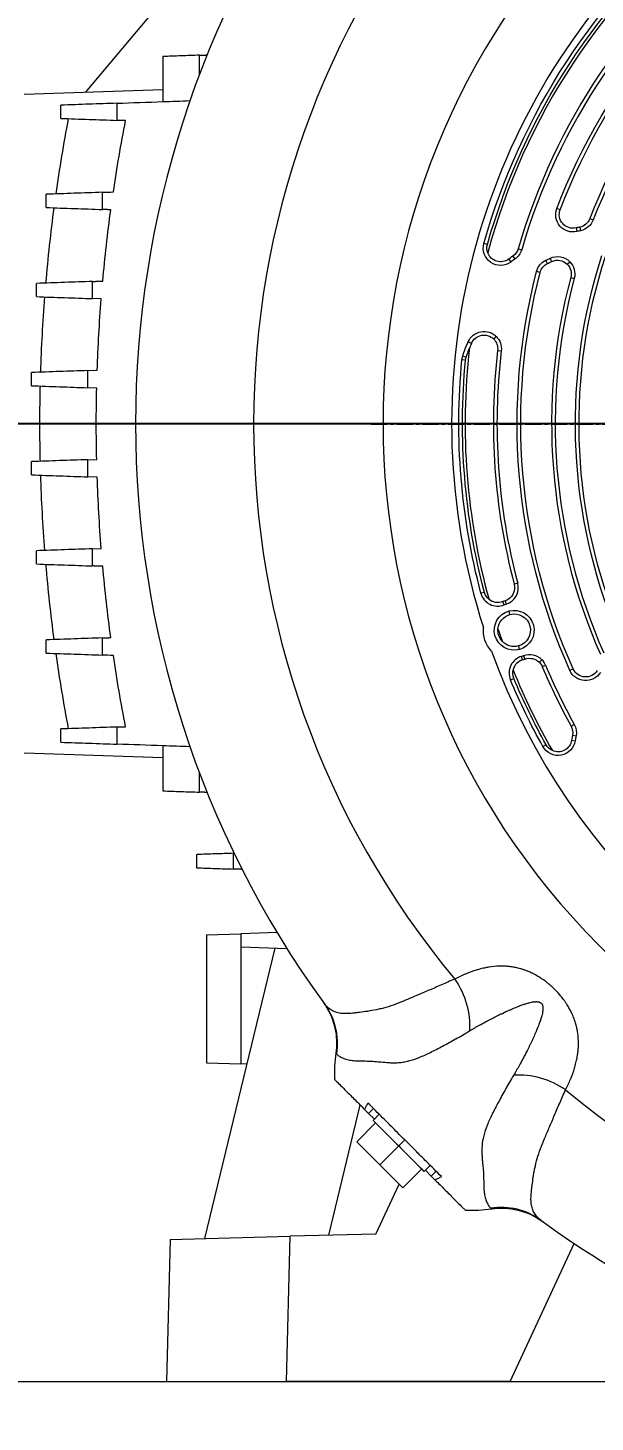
# Model space of a CAD drawing. Header units: millimetres. Extents: x 14484 to 44106, y -7531 to -758.
# Drawn here: x 22730.3 to 22895.8, y -2167.9 to -1761.1 of the extents above; entities that cross this region are included whole.
import ezdxf

# ---------------------------------------------------------------- set-up
doc = ezdxf.new("R2010")
doc.units = ezdxf.units.MM
doc.header["$LTSCALE"] = 15
doc.linetypes.add('CENTER', pattern=[2, 1.25, -0.25, 0.25, -0.25])
doc.layers.add('IA-DIBUJO', color=3, linetype='Continuous', lineweight=30)
doc.layers.add('IA-DIM', color=7, linetype='Continuous')
doc.layers.add('IA-EJES', color=4, linetype='CENTER')
doc.styles.add('ING-AMB', font='romans.shx', dxfattribs={"width": 0.75, "oblique": 15})
doc.dimstyles.new('ING-AMB 15', dxfattribs={"dimscale": 15, "dimtxt": 3, "dimasz": 2.5, "dimexe": 1, "dimexo": 1, "dimgap": 1, "dimtad": 1, "dimdec": 0, "dimzin": 0, "dimdsep": 46, "dimtxsty": 'ING-AMB', "dimcen": 0.1, "dimclrd": 7, "dimclre": 7, "dimclrt": 2, "dimadec": 0, "dimazin": 0, "dimtfac": 1, "dimtdec": 0, "dimtmove": 0, "dimatfit": 0, "dimfxl": 1.25, "dimtolj": 1, "dimtzin": 0, "dimarcsym": 1})

# ---------------------------------------------------------------- blocks, each defined once
blk = doc.blocks.new('A$Cd577ae4d')
at = {"color": 0, "linetype": 'Continuous', "lineweight": 0, "extrusion": (1.22465e-16, 1, -2.22045e-16)}
for p, q in [((279.56, 129.76), (320, 128.35)), ((309.27, 121.42), (309.27, 125.28)), ((313.56, 95.42), (313.56, 99.28)), ((163.59, 94.77), (164.58, 95.15)), ((154.95, 92.17), (153.97, 91.79)), ((157.86, 89.69), (157.64, 88.66)), ((158.95, 89.45), (158.71, 88.42)), ((175.84, 83.41), (174.82, 83.11)), ((184.84, 84.67), (185.85, 84.96)), ((161.57, 78.87), (160.82, 79.62)), ((166.05, 79.68), (166.49, 80.64)), ((167.34, 79.07), (167.81, 80.02)), ((177.39, 81.24), (176.79, 80.38)), ((178.61, 80.37), (177.98, 79.52)), ((160.53, 75.01), (159.51, 74.74)), ((169.45, 76.49), (170.47, 76.75)), ((316.41, 69.42), (316.41, 73.28)), ((297.51, 68.76), (300.04, 68.85)), ((182.99, 57.03), (182.24, 57.78)), ((181.85, 53.73), (180.8, 53.61)), ((189.49, 55.79), (190.46, 56.21)), ((191.03, 51.71), (192.04, 52.04)), ((191.21, 50.86), (192.26, 50.97)), ((301.45, 47.85), (298.69, 47.95)), ((317.82, 43.42), (317.82, 47.28)), ((298.83, 42.76), (301.45, 42.85)), ((301.45, 21.85), (298.83, 21.94)), ((317.82, 17.42), (317.82, 21.28)), ((298.69, 16.75), (301.45, 16.85)), ((300.04, -4.15), (297.51, -4.06)), ((316.41, -8.58), (316.41, -4.72)), ((175.99, -14.2), (177.01, -14.48)), ((179.69, -19.32), (179.38, -20.33)), ((179.96, -20.53), (180.35, -19.55)), ((185.69, -16.86), (186.71, -17.13)), ((178.25, -23.33), (178.53, -22.3)), ((175.79, -32.5), (175.52, -33.52)), ((313.56, -34.58), (313.56, -30.72)), ((169.67, -37.27), (168.93, -36.53)), ((174.26, -35.36), (173.89, -36.35)), ((174.55, -36.57), (174.84, -35.55)), ((159.82, -39.19), (160.79, -39.62)), ((168.81, -38.55), (167.84, -38.14)), ((178.12, -42.37), (177.14, -41.96)), ((160.44, -55.88), (159.51, -55.37)), ((309.27, -60.58), (309.27, -56.72)), ((160.01, -58.51), (158.97, -58.7)), ((160.25, -59.99), (159.2, -60.15)), ((167.7, -61.35), (168.62, -61.87)), ((320, -63.65), (279.56, -65.06)), ((269.61, -97.22), (269.61, -93.36)), ((246.22, -116.08), (256.82, -116.45)), ((256.82, -116.45), (256.82, -120.31)), ((266.82, -116.8), (256.82, -116.45)), ((266.82, -116.8), (266.82, -154.1)), ((256.82, -120.31), (243.32, -120.78)), ((246.82, -120.66), (267.4, -205.39)), ((256.82, -120.31), (256.82, -154.45)), ((214.46, -137.96), (214.46, -137.96)), ((255.04, -154.51), (256.82, -154.45)), ((266.82, -154.1), (256.82, -154.45)), ((231.15, -204.44), (221.93, -166.45)), ((218.18, -170.91), (216.41, -169.14)), ((217.82, -170.55), (219.52, -168.86)), ((218.11, -167.44), (219.52, -168.86)), ((219.52, -168.86), (220.68, -167.7)), ((211.27, -177.82), (216.89, -172.2)), ((217.44, -171.65), (216.89, -172.2)), ((217.44, -171.65), (218.18, -170.91)), ((222.95, -177.17), (217.44, -171.65)), ((204.55, -184.54), (210.17, -178.92)), ((210.72, -178.37), (208.95, -176.6)), ((210.72, -178.37), (210.17, -178.92)), ((211.27, -177.82), (210.72, -178.37)), ((216.23, -183.88), (210.72, -178.37)), ((222.95, -177.17), (216.23, -183.88)), ((170.31, -182.11), (170.31, -182.11)), ((199.79, -185.76), (201.21, -187.17)), ((201.21, -187.17), (202.9, -185.47)), ((203.26, -185.83), (201.49, -184.06)), ((203.26, -185.83), (204, -185.09)), ((204.55, -184.54), (204, -185.09)), ((209.52, -190.6), (204, -185.09)), ((216.23, -183.88), (209.52, -190.6)), ((200.05, -188.33), (201.21, -187.17)), ((217.34, -204.08), (210.56, -189.55)), ((178.22, -247.05), (159.48, -206.86)), ((217.34, -204.08), (242.36, -204.73)), ((243.47, -247.05), (242.36, -204.73)), ((277.4, -205.65), (242.36, -204.73)), ((277.4, -205.65), (278.48, -247.05)), ((178.22, -247.05), (243.47, -247.05)), ((278.48, -247.05), (243.47, -247.05))]:
    blk.add_line(p, q, dxfattribs=at)
at = {"color": 0, "linetype": 'Continuous', "lineweight": 0, "extrusion": (-2.71926e-32, -2.22045e-16, -1)}
for centre, radius, start, end in [((0, 32.35), 287.5, 143.9362, 216.0638), ((0, 32.35), 253.05, 140.1867, 219.8133), ((0, 32.35), 215.27, 135, 315), ((0, 32.35), 191.35, 128.3955, 164.8981), ((0, 32.35), 165.04, 120.1173, 158.8916), ((0, 32.35), 166.1, 120.1173, 158.8916), ((0, 32.35), 182.04, 128.2935, 163.8077), ((0, 32.35), 183.1, 128.2935, 163.8077), ((0, 32.35), 195.27, 135, 197.7365), ((-146.8, 37.35), 53.5, 101.9274, 103.1226), ((-146.8, 37.35), 52.44, 101.9274, 103.1226), ((-146.8, 37.35), 52.44, 124.8718, 126.4787), ((-146.8, 37.35), 53.5, 124.8718, 126.4787), ((0, 32.35), 165.04, 165.1173, 203.8916), ((0, 32.35), 166.1, 165.1173, 203.8916), ((0, 32.35), 182.04, 173.2935, 194.8173), ((0, 32.35), 183.1, 173.2935, 194.8173), ((0, 32.35), 191.35, 173.3955, 195.546), ((-146.8, 37.35), 46.5, 156.6418, 158.5452), ((-180.88, -15.5), 5.06, 287.2491, 14.8173), ((-177.02, -27.91), 9, 107.2491, 111.672), ((-181.82, -15.83), 5.06, 194.842, 291.672), ((0, 32.35), 191.35, 198.2225, 199.3775), ((0, 32.35), 195.27, 199.8635, 315), ((-172.5, -40.1), 5.06, 22.7827, 45), ((-172.5, -40.1), 5.06, 45, 110.3509), ((-177.02, -27.91), 9, 285.928, 290.3509), ((-173.46, -40.41), 4, 105.928, 166.7592), ((-173.46, -40.41), 5.06, 105.928, 202.758), ((0, 32.35), 182.04, 202.7827, 208.8077), ((0, 32.35), 183.1, 202.7827, 208.8077), ((0, 32.35), 191.35, 202.054, 209.8981), ((-107.34, -67.92), 52.44, 169.8718, 171.4787), ((-107.34, -67.92), 53.5, 169.8718, 171.4787), ((0, 32.35), 253.05, 230.1867, 309.8133), ((0, 32.35), 287.5, 233.9362, 253.0426)]:
    blk.add_arc(centre, radius, start, end, dxfattribs=at)
at = {"color": 0, "linetype": 'Continuous', "lineweight": 0}
for centre, radius, start, end in [((0, 32.35), 175.1, 20.8859, 59.6002), ((0, 32.35), 176.16, 20.8859, 59.6002), ((0, 32.35), 192.1, 15.8059, 50.5305), ((0, 32.35), 193.16, 15.8059, 50.5305), ((159.86, 93.35), 5.06, 256.8774, 20.8859), ((159.86, 93.35), 4, 256.8774, 20.8859), ((158.69, 93.61), 5.06, 201.1084, 258.0726), ((158.69, 93.61), 4, 201.1084, 258.0726), ((0, 32.35), 159.16, 338.8076, 17.9531), ((179.68, 84.52), 5.06, 196.1923, 235.1282), ((179.68, 84.52), 4, 196.1923, 235.1282), ((180.99, 83.58), 5.06, 233.5213, 15.8059), ((180.99, 83.58), 4, 233.5213, 339.8071), ((180.99, 83.58), 4, 339.8071, 15.8059), ((0, 32.35), 158.1, 338.8076, 17.9531), ((164.39, 76.04), 5.06, 135, 194.8827), ((164.39, 76.04), 4, 135, 194.8827), ((164.39, 76.04), 5.06, 65.5497, 135), ((164.39, 76.04), 4, 65.5497, 135), ((146.8, 37.35), 46.5, 63.7879, 65.5497), ((146.8, 37.35), 47.56, 63.7879, 65.5497), ((165.57, 75.48), 4, 14.6002, 63.7879), ((165.57, 75.48), 5.06, 14.6002, 63.7879), ((0, 32.35), 175.1, 335.8859, 14.6002), ((0, 32.35), 176.16, 335.8859, 14.6002), ((185.82, 54.2), 5.06, 135, 186.7065), ((185.82, 54.2), 4, 135, 186.7065), ((185.82, 54.2), 5.06, 23.3582, 135), ((185.82, 54.2), 4, 23.3582, 135), ((146.8, 37.35), 46.5, 17.9928, 21.4548), ((146.8, 37.35), 47.56, 17.9928, 23.3582), ((0, 32.35), 192.1, 345.158, 5.5305), ((0, 32.35), 193.16, 345.158, 5.5305), ((187.22, 50.48), 4, 5.5305, 17.9928), ((187.22, 50.48), 5.06, 5.5305, 17.9928), ((180.88, -15.5), 4, 165.1827, 252.7509), ((177.02, -27.91), 7.94, 68.328, 72.7509), ((181.82, -15.83), 4, 248.328, 309.1592), ((181.82, -15.83), 4, 309.1592, 345.158), ((177.02, -27.91), 5.81, 75, 255), ((177.02, -27.91), 4.75, 75, 255), ((177.02, -27.91), 5.81, 255, 75), ((177.02, -27.91), 4.75, 5.1554, 75), ((177.02, -27.91), 4.75, 317.2446, 5.1554), ((177.02, -27.91), 9, 317.4525, 4.9475), ((177.02, -27.91), 4.75, 255, 317.2446), ((172.5, -40.1), 4, 69.6491, 135), ((177.02, -27.91), 7.94, 249.6491, 254.072), ((156.17, -37.55), 5.06, 211.8774, 335.8859), ((156.17, -37.55), 4, 211.8774, 335.8859), ((172.5, -40.1), 4, 135, 157.2173), ((173.46, -40.41), 4, 337.242, 13.2408), ((0, 32.35), 192.1, 330.8059, 337.242), ((0, 32.35), 193.16, 330.8059, 337.242), ((163.94, -57.81), 5.06, 151.1923, 190.1282), ((163.94, -57.81), 4, 151.1923, 190.1282), ((164.21, -59.4), 5.06, 188.5213, 330.8059), ((164.21, -59.4), 4, 188.5213, 294.8071), ((164.21, -59.4), 4, 294.8071, 330.8059)]:
    blk.add_arc(centre, radius, start, end, dxfattribs=at)
at = {"color": 0, "linetype": 'Continuous', "lineweight": 0, "extrusion": (-6.16298e-32, -2.22045e-16, -1)}
blk.add_ellipse((277.73, 105.92), major_axis=(20.31, -121.54), ratio=0.256977, start_param=-1.655042, end_param=-1.474117, dxfattribs=at)
at = {"color": 0, "linetype": 'Continuous', "lineweight": 0, "extrusion": (-2.15704e-32, -2.22045e-16, -1)}
for centre, major_axis, ratio, start_param, end_param in [((282.72, 81.53), (13.19, -119.36), 0.250446, -1.65903, -1.474755), ((282.72, -16.82), (-13.18, -119.36), 0.250432, -1.666745, -1.482466)]:
    blk.add_ellipse(centre, major_axis=major_axis, ratio=ratio, start_param=start_param, end_param=end_param, dxfattribs=at)
at = {"color": 0, "linetype": 'Continuous', "lineweight": 0, "extrusion": (-1.2326e-32, -2.22045e-16, -1)}
blk.add_ellipse((286.16, 56.97), major_axis=(6.42, -117.05), ratio=0.244517, start_param=-1.663192, end_param=-1.475262, dxfattribs=at)
at = {"color": 0, "linetype": 'Continuous', "lineweight": 0, "extrusion": (-4.77631e-32, -2.22045e-16, -1)}
blk.add_ellipse((286.16, 7.73), major_axis=(-6.42, -117.05), ratio=0.244509, start_param=-1.666291, end_param=-1.478359, dxfattribs=at)
at = {"color": 0, "linetype": 'Continuous', "lineweight": 0, "extrusion": (1.84889e-32, -2.22045e-16, -1)}
blk.add_ellipse((277.73, -41.2), major_axis=(-20.31, -121.54), ratio=0.256954, start_param=-1.667327, end_param=-1.486397, dxfattribs=at)
at = {"color": 0, "linetype": 'Continuous', "lineweight": 0}
for centre, major_axis, ratio, start_param, end_param in [((206.9, -140.11), (-8.45, -18.13), 0.805393, -1.780601, -0.96562), ((248.57, -148.67), (-16.17, 11.77), 0.985839, 0, 0.778497)]:
    blk.add_ellipse(centre, major_axis=major_axis, ratio=ratio, start_param=start_param, end_param=end_param, dxfattribs=at)
at = {"color": 0, "linetype": 'Continuous', "lineweight": 0, "extrusion": (-2.74686e-32, -2.22045e-16, -1)}
blk.add_ellipse((192.43, -157.16), major_axis=(-0.03, -38.65), ratio=0.959016, start_param=-1.723561, end_param=-1.52602, dxfattribs=at)
at = {"color": 0, "linetype": 'Continuous', "lineweight": 0, "extrusion": (0, -2.22045e-16, -1)}
blk.add_ellipse((172.46, -174.55), major_axis=(18.13, 8.45), ratio=0.805393, start_param=-1.780601, end_param=-0.96562, dxfattribs=at)
at = {"color": 0, "linetype": 'Continuous', "lineweight": 0, "extrusion": (-1.2326e-31, -2.22045e-16, -1)}
blk.add_ellipse((181.02, -216.22), major_axis=(-11.77, 16.17), ratio=0.985839, start_param=0, end_param=0.778497, dxfattribs=at)
at = {"color": 0, "linetype": 'Continuous', "lineweight": 0, "extrusion": (-2.71797e-32, -2.22045e-16, -1)}
blk.add_ellipse((189.51, -160.08), major_axis=(-38.65, -0.03), ratio=0.959016, start_param=-1.615573, end_param=-1.418032, dxfattribs=at)
at = {"color": 0, "linetype": 'Continuous', "lineweight": 0}
for points, weights in [([(268.85, 139.85), (267.73, 139.89), (266.61, 139.93)], [1.07941410631, 1.08215143525, 1.08487937477]), ([(290.39, 120.76), (291.64, 120.8), (292.89, 120.85)], [1.06711515912, 1.06376316683, 1.06040386434]), ([(294.7, 94.76), (295.94, 94.8), (297.19, 94.85)], [1.0905352778, 1.08677934232, 1.08301799817]), ([(300.03, 73.85), (298.54, 73.91), (297.07, 73.96)], [1.09308559988, 1.09761321098, 1.10213305728]), ([(297.07, -9.26), (298.54, -9.21), (300.03, -9.15)], [1.10213305716, 1.09761321086, 1.09308559976]), ([(297.19, -30.15), (295.94, -30.1), (294.7, -30.06)], [1.08301799884, 1.08677934299, 1.09053527847]), ([(292.89, -56.15), (291.64, -56.1), (290.39, -56.06)], [1.06040386482, 1.06376316731, 1.06711515961]), ([(266.61, -75.23), (267.73, -75.19), (268.85, -75.15)], [1.08487937477, 1.08215143529, 1.0794141064]), ([(258.93, -92.98), (258.84, -92.98), (258.75, -92.98)], [1.03371209664, 1.03393164933, 1.0341511388]), ([(256.41, -97.68), (257.66, -97.64), (258.91, -97.59)], [1.03236488833, 1.02973185414, 1.02708626558])]:
    blk.add_rational_spline(points, weights, degree=2, dxfattribs=at)
for points, knots in [([(268.85, 139.85), (270.64, 139.79), (272.42, 139.73), (275.99, 139.6), (277.78, 139.54), (279.56, 139.48)], [0, 0, 0, 0, 3.073681, 3.073681, 6.147362, 6.147362, 6.147362, 6.147362]), ([(292.87, 125.85), (288.43, 126.01), (284, 126.16), (279.56, 126.32), (276.91, 126.41), (274.26, 126.5), (271.61, 126.6)], [0.01643007, 0.01643007, 0.01643007, 0.01643007, 0.02975834, 0.02975834, 0.02975834, 0.03772261, 0.03772261, 0.03772261, 0.03772261]), ([(292.87, 125.85), (295.6, 125.76), (298.33, 125.66), (303.8, 125.47), (306.53, 125.38), (309.27, 125.28)], [0, 0, 0, 0, 4.713241, 4.713241, 9.426478, 9.426478, 9.426478, 9.426478]), ([(292.89, 120.85), (292.89, 121.68), (292.88, 122.52), (292.88, 124.18), (292.87, 125.02), (292.87, 125.85)], [-0.5008457, -0.5008457, -0.5008457, -0.5008457, -0.2504446, -0.2504446, -0.0000403, -0.0000403, -0.0000403, -0.0000403]), ([(293.97, 99.97), (293.45, 103.44), (292.9, 106.92), (291.7, 113.85), (291.07, 117.31), (290.39, 120.76)], [-2.109173, -2.109173, -2.109173, -2.109173, -1.054025, -1.054025, -0.000003, -0.000003, -0.000003, -0.000003]), ([(309.27, 121.42), (306.54, 121.32), (303.81, 121.23), (298.35, 121.04), (295.62, 120.94), (292.89, 120.85)], [0, 0, 0, 0, 4.713794, 4.713794, 9.427587, 9.427587, 9.427587, 9.427587]), ([(297.17, 99.85), (299.91, 99.76), (302.64, 99.66), (308.1, 99.47), (310.83, 99.38), (313.56, 99.28)], [0, 0, 0, 0, 4.713807, 4.713807, 9.427609, 9.427609, 9.427609, 9.427609]), ([(297.19, 94.85), (297.19, 95.68), (297.19, 96.52), (297.18, 98.18), (297.18, 99.02), (297.17, 99.85)], [-0.5007757, -0.5007757, -0.5007757, -0.5007757, -0.2504145, -0.2504145, -0.0000497, -0.0000497, -0.0000497, -0.0000497]), ([(297.07, 73.96), (296.76, 77.43), (296.4, 80.91), (295.61, 87.84), (295.18, 91.31), (294.7, 94.76)], [-2.092937, -2.092937, -2.092937, -2.092937, -1.04607, -1.04607, -0.000002, -0.000002, -0.000002, -0.000002]), ([(313.56, 95.42), (310.84, 95.32), (308.11, 95.23), (302.65, 95.04), (299.92, 94.94), (297.19, 94.85)], [0, 0, 0, 0, 4.714156, 4.714156, 9.428314, 9.428314, 9.428314, 9.428314]), ([(300.03, 73.85), (302.76, 73.76), (305.49, 73.66), (310.95, 73.47), (313.68, 73.38), (316.41, 73.28)], [0, 0, 0, 0, 4.714307, 4.714307, 9.428611, 9.428611, 9.428611, 9.428611]), ([(300.04, 68.85), (300.04, 69.68), (300.03, 70.52), (300.03, 72.18), (300.03, 73.02), (300.03, 73.85)], [-0.500726, -0.500726, -0.500726, -0.500726, -0.250393, -0.250393, -0.0000562, -0.0000562, -0.0000562, -0.0000562]), ([(316.41, 69.42), (313.68, 69.32), (310.95, 69.23), (305.49, 69.04), (302.76, 68.94), (300.04, 68.85)], [0, 0, 0, 0, 4.714339, 4.714339, 9.428685, 9.428685, 9.428685, 9.428685]), ([(298.69, 47.95), (298.57, 51.42), (298.41, 54.9), (298.02, 61.83), (297.78, 65.3), (297.51, 68.76)], [-2.083354, -2.083354, -2.083354, -2.083354, -1.041451, -1.041451, -0.000001, -0.000001, -0.000001, -0.000001]), ([(301.45, 47.85), (304.18, 47.76), (306.91, 47.66), (312.36, 47.47), (315.09, 47.38), (317.82, 47.28)], [0, 0, 0, 0, 4.714548, 4.714548, 9.429093, 9.429093, 9.429093, 9.429093]), ([(301.45, 42.85), (301.45, 43.68), (301.45, 44.52), (301.45, 46.18), (301.45, 47.02), (301.45, 47.85)], [-0.5007008, -0.5007008, -0.5007008, -0.5007008, -0.2503821, -0.2503821, -0.0000597, -0.0000597, -0.0000597, -0.0000597]), ([(298.83, 21.94), (298.91, 25.41), (298.95, 28.88), (298.95, 35.82), (298.91, 39.29), (298.83, 42.76)], [-2.080176, -2.080176, -2.080176, -2.080176, -1.040088, -1.040088, -0.000001, -0.000001, -0.000001, -0.000001]), ([(317.82, 43.42), (315.09, 43.32), (312.37, 43.23), (306.91, 43.04), (304.18, 42.94), (301.45, 42.85)], [0, 0, 0, 0, 4.714627, 4.714627, 9.429255, 9.429255, 9.429255, 9.429255]), ([(315.37, 43.33), (315.42, 41.51), (315.45, 39.68), (315.49, 36.02), (315.5, 34.18), (315.5, 32.35)], [-2.209626, -2.209626, -2.209626, -2.209626, -1.661063, -1.661063, -1.111391, -1.111391, -1.111391, -1.111391]), ([(315.5, 32.35), (315.5, 30.52), (315.49, 28.68), (315.45, 25.02), (315.42, 23.19), (315.37, 21.37)], [-1.098251, -1.098251, -1.098251, -1.098251, -0.548574, -0.548574, -0.000004, -0.000004, -0.000004, -0.000004]), ([(301.45, 21.85), (304.18, 21.76), (306.91, 21.66), (312.37, 21.47), (315.09, 21.38), (317.82, 21.28)], [0, 0, 0, 0, 4.714629, 4.714629, 9.429255, 9.429255, 9.429255, 9.429255]), ([(301.45, 16.85), (301.45, 17.68), (301.45, 18.52), (301.45, 20.18), (301.45, 21.02), (301.45, 21.85)], [-0.5007007, -0.5007007, -0.5007007, -0.5007007, -0.2503804, -0.2503804, -0.0000596, -0.0000596, -0.0000596, -0.0000596]), ([(297.51, -4.06), (297.78, -0.6), (298.02, 2.87), (298.41, 9.8), (298.57, 13.28), (298.69, 16.75)], [-2.083358, -2.083358, -2.083358, -2.083358, -1.041906, -1.041906, -0.000001, -0.000001, -0.000001, -0.000001]), ([(317.82, 17.42), (315.09, 17.32), (312.36, 17.23), (306.91, 17.04), (304.18, 16.94), (301.45, 16.85)], [0, 0, 0, 0, 4.714547, 4.714547, 9.429093, 9.429093, 9.429093, 9.429093]), ([(300.03, -9.15), (300.03, -8.32), (300.03, -7.48), (300.03, -5.82), (300.04, -4.98), (300.04, -4.15)], [-0.5007275, -0.5007275, -0.5007275, -0.5007275, -0.2503929, -0.2503929, -0.0000578, -0.0000578, -0.0000578, -0.0000578]), ([(300.04, -4.15), (302.76, -4.24), (305.49, -4.34), (310.95, -4.53), (313.68, -4.62), (316.41, -4.72)], [0, 0, 0, 0, 4.714333, 4.714333, 9.428654, 9.428654, 9.428654, 9.428654]), ([(294.7, -30.06), (295.18, -26.61), (295.61, -23.14), (296.4, -16.21), (296.76, -12.73), (297.07, -9.26)], [-2.092944, -2.092944, -2.092944, -2.092944, -1.046872, -1.046872, -0.000001, -0.000001, -0.000001, -0.000001]), ([(316.41, -8.58), (313.68, -8.68), (310.95, -8.77), (305.49, -8.96), (302.76, -9.06), (300.03, -9.15)], [0, 0, 0, 0, 4.714305, 4.714305, 9.428611, 9.428611, 9.428611, 9.428611]), ([(297.17, -35.15), (297.18, -34.32), (297.18, -33.48), (297.19, -31.82), (297.19, -30.98), (297.19, -30.15)], [-0.5007839, -0.5007839, -0.5007839, -0.5007839, -0.250421, -0.250421, -0.000058, -0.000058, -0.000058, -0.000058]), ([(297.19, -30.15), (299.92, -30.24), (302.65, -30.34), (308.11, -30.53), (310.84, -30.62), (313.56, -30.72)], [0, 0, 0, 0, 4.714153, 4.714153, 9.428297, 9.428297, 9.428297, 9.428297]), ([(290.39, -56.06), (291.07, -52.61), (291.7, -49.15), (292.9, -42.22), (293.45, -38.74), (293.97, -35.27)], [-2.109183, -2.109183, -2.109183, -2.109183, -1.055155, -1.055155, -0.000001, -0.000001, -0.000001, -0.000001]), ([(313.56, -34.58), (310.83, -34.68), (308.1, -34.77), (302.64, -34.96), (299.91, -35.06), (297.17, -35.15)], [0, 0, 0, 0, 4.713807, 4.713807, 9.427617, 9.427617, 9.427617, 9.427617]), ([(292.87, -61.15), (292.87, -60.32), (292.88, -59.48), (292.88, -57.82), (292.89, -56.98), (292.89, -56.15)], [-0.5008574, -0.5008574, -0.5008574, -0.5008574, -0.2504547, -0.2504547, -0.000052, -0.000052, -0.000052, -0.000052]), ([(292.89, -56.15), (295.62, -56.24), (298.35, -56.34), (303.81, -56.53), (306.54, -56.62), (309.27, -56.72)], [0, 0, 0, 0, 4.713792, 4.713792, 9.427577, 9.427577, 9.427577, 9.427577]), ([(309.27, -60.58), (306.53, -60.68), (303.8, -60.77), (298.33, -60.96), (295.6, -61.06), (292.87, -61.15)], [0, 0, 0, 0, 4.713242, 4.713242, 9.426487, 9.426487, 9.426487, 9.426487]), ([(271.61, -61.9), (274.26, -61.8), (276.91, -61.71), (279.56, -61.62), (284, -61.46), (288.43, -61.31), (292.87, -61.15)], [-0.00796427, -0.00796427, -0.00796427, -0.00796427, 0, 0, 0, 0.01332828, 0.01332828, 0.01332828, 0.01332828]), ([(279.56, -74.78), (277.78, -74.84), (275.99, -74.9), (272.42, -75.03), (270.64, -75.09), (268.85, -75.15)], [0, 0, 0, 0, 3.073692, 3.073692, 6.147404, 6.147404, 6.147404, 6.147404]), ([(258.91, -97.59), (258.92, -96.83), (258.92, -96.06), (258.93, -94.52), (258.93, -93.75), (258.93, -92.98)], [-0.4610796, -0.4610796, -0.4610796, -0.4610796, -0.2305461, -0.2305461, -0.0000124, -0.0000124, -0.0000124, -0.0000124]), ([(258.93, -92.98), (260.71, -93.05), (262.49, -93.11), (266.05, -93.23), (267.83, -93.29), (269.61, -93.36)], [0, 0, 0, 0, 3.073312, 3.073312, 6.146624, 6.146624, 6.146624, 6.146624]), ([(269.61, -97.22), (267.83, -97.28), (266.05, -97.34), (262.48, -97.47), (260.7, -97.53), (258.91, -97.59)], [0, 0, 0, 0, 3.072723, 3.072723, 6.145449, 6.145449, 6.145449, 6.145449]), ([(162.03, -162.03), (161.49, -160.98), (161, -159.93), (160.57, -158.88), (160.54, -158.82), (160.52, -158.77), (160.5, -158.72), (160.09, -157.72), (159.73, -156.71), (159.42, -155.69), (159.39, -155.58), (159.36, -155.48), (159.33, -155.38), (159.17, -154.82), (159.02, -154.26), (158.89, -153.69), (158.79, -153.27), (158.71, -152.85), (158.63, -152.42), (158.61, -152.27), (158.58, -152.13), (158.56, -151.98), (158.49, -151.57), (158.44, -151.16), (158.39, -150.74), (158.37, -150.57), (158.36, -150.4), (158.34, -150.23), (158.31, -149.83), (158.28, -149.43), (158.27, -149.02), (158.27, -148.83), (158.26, -148.64), (158.26, -148.45), (158.26, -147.47), (158.32, -146.47), (158.47, -145.43), (158.5, -145.21), (158.54, -144.98), (158.58, -144.76), (158.63, -144.44), (158.7, -144.12), (158.77, -143.8), (158.8, -143.71), (158.82, -143.62), (158.84, -143.52), (158.9, -143.29), (158.96, -143.06), (159.02, -142.83), (159.14, -142.41), (159.28, -141.98), (159.44, -141.54), (159.52, -141.32), (159.6, -141.09), (159.69, -140.86), (159.88, -140.4), (160.08, -139.93), (160.31, -139.45), (160.41, -139.25), (160.52, -139.04), (160.63, -138.83), (160.71, -138.68), (160.79, -138.52), (160.88, -138.36), (161.08, -137.99), (161.3, -137.62), (161.54, -137.25), (161.64, -137.09), (161.74, -136.93), (161.85, -136.77), (161.99, -136.55), (162.13, -136.34), (162.29, -136.12), (162.38, -135.99), (162.47, -135.86), (162.57, -135.74), (162.61, -135.67), (162.66, -135.61), (162.7, -135.55), (162.85, -135.36), (163, -135.17), (163.15, -134.98), (163.22, -134.89), (163.29, -134.8), (163.36, -134.71), (163.91, -134.04), (164.49, -133.4), (165.12, -132.77), (165.43, -132.46), (165.76, -132.15), (166.08, -131.85), (166.13, -131.81), (166.18, -131.77), (166.22, -131.73), (166.51, -131.47), (166.79, -131.23), (167.08, -130.99), (167.17, -130.92), (167.26, -130.85), (167.35, -130.78), (167.72, -130.48), (168.1, -130.2), (168.48, -129.93), (168.7, -129.78), (168.92, -129.63), (169.13, -129.48), (169.3, -129.38), (169.46, -129.27), (169.62, -129.17), (170.16, -128.84), (170.68, -128.54), (171.2, -128.27), (171.41, -128.16), (171.61, -128.06), (171.81, -127.96), (172.17, -127.79), (172.52, -127.63), (172.87, -127.48), (172.99, -127.43), (173.11, -127.38), (173.23, -127.34), (173.46, -127.25), (173.69, -127.16), (173.91, -127.08), (174.02, -127.04), (174.13, -127), (174.23, -126.97), (174.56, -126.86), (174.89, -126.76), (175.21, -126.66), (175.44, -126.6), (175.67, -126.54), (175.9, -126.48), (176.31, -126.38), (176.72, -126.3), (177.12, -126.22), (177.35, -126.18), (177.57, -126.15), (177.79, -126.12), (178.19, -126.06), (178.59, -126.01), (178.99, -125.98), (179.2, -125.96), (179.4, -125.95), (179.61, -125.94), (180.02, -125.92), (180.42, -125.91), (180.81, -125.91), (181, -125.91), (181.19, -125.92), (181.38, -125.92), (182.38, -125.95), (183.36, -126.05), (184.32, -126.21), (184.47, -126.23), (184.62, -126.25), (184.76, -126.28), (185.19, -126.36), (185.61, -126.44), (186.03, -126.54), (186.59, -126.67), (187.16, -126.81), (187.72, -126.98), (187.82, -127.01), (187.92, -127.04), (188.02, -127.07), (189.04, -127.38), (190.06, -127.74), (191.06, -128.15), (191.12, -128.17), (191.17, -128.19), (191.22, -128.21), (192.28, -128.65), (193.33, -129.14), (194.38, -129.68)], [0, 0, 0, 0, 0.00595538, 0.00595538, 0.00595538, 0.00625049, 0.00625049, 0.00625049, 0.01191076, 0.01191076, 0.01191076, 0.01247241, 0.01247241, 0.01247241, 0.01557087, 0.01557087, 0.01557087, 0.01786614, 0.01786614, 0.01786614, 0.01865949, 0.01865949, 0.01865949, 0.02084383, 0.02084383, 0.02084383, 0.0217368, 0.0217368, 0.0217368, 0.02382152, 0.02382152, 0.02382152, 0.02479926, 0.02479926, 0.02479926, 0.02977689, 0.02977689, 0.02977689, 0.03084314, 0.03084314, 0.03084314, 0.03233205, 0.03233205, 0.03233205, 0.03275458, 0.03275458, 0.03275458, 0.03380857, 0.03380857, 0.03380857, 0.03573227, 0.03573227, 0.03573227, 0.03671863, 0.03671863, 0.03671863, 0.03870996, 0.03870996, 0.03870996, 0.03956076, 0.03956076, 0.03956076, 0.04019881, 0.04019881, 0.04019881, 0.04168765, 0.04168765, 0.04168765, 0.04232697, 0.04232697, 0.04232697, 0.0431765, 0.0431765, 0.0431765, 0.04368042, 0.04368042, 0.04368042, 0.04392092, 0.04392092, 0.04392092, 0.04466534, 0.04466534, 0.04466534, 0.04501355, 0.04501355, 0.04501355, 0.04764303, 0.04764303, 0.04764303, 0.04895057, 0.04895057, 0.04895057, 0.04913188, 0.04913188, 0.04913188, 0.05027257, 0.05027257, 0.05027257, 0.05062072, 0.05062072, 0.05062072, 0.05210956, 0.05210956, 0.05210956, 0.05296312, 0.05296312, 0.05296312, 0.05359841, 0.05359841, 0.05359841, 0.05572842, 0.05572842, 0.05572842, 0.0565761, 0.0565761, 0.0565761, 0.05806494, 0.05806494, 0.05806494, 0.0585735, 0.0585735, 0.0585735, 0.05955379, 0.05955379, 0.05955379, 0.06002185, 0.06002185, 0.06002185, 0.06148457, 0.06148457, 0.06148457, 0.06253148, 0.06253148, 0.06253148, 0.06444688, 0.06444688, 0.06444688, 0.06550917, 0.06550917, 0.06550917, 0.06745155, 0.06745155, 0.06745155, 0.06848686, 0.06848686, 0.06848686, 0.07048939, 0.07048939, 0.07048939, 0.07146455, 0.07146455, 0.07146455, 0.07662118, 0.07662118, 0.07662118, 0.07741992, 0.07741992, 0.07741992, 0.07970791, 0.07970791, 0.07970791, 0.08280614, 0.08280614, 0.08280614, 0.0833753, 0.0833753, 0.0833753, 0.08903213, 0.08903213, 0.08903213, 0.08933068, 0.08933068, 0.08933068, 0.09528606, 0.09528606, 0.09528606, 0.09528606]), ([(194.38, -129.68), (195.7, -130.28), (196.99, -130.85), (198.25, -131.4), (199.51, -131.94), (200.73, -132.46), (201.91, -132.97), (202.51, -133.22), (203.09, -133.47), (203.66, -133.71), (204.23, -133.96), (204.8, -134.2), (205.35, -134.43), (206.45, -134.91), (207.52, -135.36), (208.55, -135.79), (209.59, -136.22), (210.59, -136.63), (211.57, -136.99), (212.54, -137.35), (213.5, -137.68), (214.44, -137.96), (214.91, -138.09), (215.37, -138.22), (215.83, -138.33), (216.29, -138.45), (216.75, -138.55), (217.19, -138.64), (218.09, -138.83), (218.96, -138.97), (219.78, -139.1), (220.61, -139.22), (221.39, -139.32), (222.12, -139.42), (222.49, -139.46), (222.84, -139.51), (223.19, -139.55), (223.53, -139.59), (223.86, -139.62), (224.18, -139.66), (224.82, -139.72), (225.42, -139.76), (225.98, -139.77), (226.55, -139.78), (227.08, -139.76), (227.59, -139.69), (228.1, -139.63), (228.58, -139.52), (229.04, -139.36), (229.5, -139.21), (229.94, -139), (230.35, -138.76), (230.76, -138.51), (231.14, -138.23), (231.49, -137.91), (231.67, -137.75), (231.83, -137.58), (231.98, -137.41), (232.14, -137.24), (232.28, -137.07), (232.4, -136.9)], [0, 0, 0, 0, 0.0072735, 0.0072735, 0.0072735, 0.0145456, 0.0145456, 0.0145456, 0.0181827, 0.0181827, 0.0181827, 0.0218184, 0.0218184, 0.0218184, 0.0290899, 0.0290899, 0.0290899, 0.0363611, 0.0363611, 0.0363611, 0.043633, 0.043633, 0.043633, 0.0472694, 0.0472694, 0.0472694, 0.0509062, 0.0509062, 0.0509062, 0.0581801, 0.0581801, 0.0581801, 0.0654534, 0.0654534, 0.0654534, 0.0690895, 0.0690895, 0.0690895, 0.0727253, 0.0727253, 0.0727253, 0.0799965, 0.0799965, 0.0799965, 0.0872681, 0.0872681, 0.0872681, 0.0945407, 0.0945407, 0.0945407, 0.1018148, 0.1018148, 0.1018148, 0.1090899, 0.1090899, 0.1090899, 0.1127275, 0.1127275, 0.1127275, 0.1163648, 0.1163648, 0.1163648, 0.1163648]), ([(190.08, -144.82), (189.12, -144.25), (188.14, -143.69), (187.15, -143.14), (186.57, -142.81), (185.98, -142.49), (185.38, -142.17), (184.99, -141.96), (184.6, -141.75), (184.21, -141.55), (183.72, -141.29), (183.23, -141.04), (182.73, -140.79), (182.25, -140.55), (181.76, -140.3), (181.26, -140.07), (181, -139.94), (180.74, -139.81), (180.47, -139.69), (179.77, -139.36), (179.06, -139.03), (178.33, -138.71), (178.19, -138.65), (178.05, -138.59), (177.91, -138.53), (177.57, -138.38), (177.23, -138.23), (176.89, -138.09), (176.42, -137.9), (175.95, -137.71), (175.48, -137.53), (175.4, -137.5), (175.32, -137.47), (175.24, -137.44), (174.87, -137.3), (174.5, -137.16), (174.12, -137.04), (174.03, -137.01), (173.93, -136.97), (173.84, -136.94), (173.71, -136.9), (173.59, -136.86), (173.46, -136.83), (173.25, -136.76), (173.04, -136.7), (172.82, -136.64), (172.68, -136.6), (172.53, -136.56), (172.38, -136.53), (172.13, -136.47), (171.89, -136.42), (171.63, -136.37), (171.63, -136.37), (171.62, -136.37), (171.61, -136.37), (171.35, -136.33), (171.09, -136.29), (170.81, -136.28), (170.73, -136.27), (170.66, -136.27), (170.58, -136.27), (170.52, -136.27), (170.45, -136.27), (170.39, -136.28), (170.25, -136.28), (170.1, -136.3), (169.95, -136.33), (169.88, -136.34), (169.8, -136.36), (169.72, -136.39), (169.65, -136.41), (169.57, -136.44), (169.49, -136.48), (169.45, -136.49), (169.42, -136.51), (169.38, -136.53), (169.34, -136.56), (169.3, -136.58), (169.27, -136.61), (169.21, -136.65), (169.15, -136.7), (169.1, -136.75), (169.09, -136.76), (169.08, -136.77), (169.06, -136.78), (169, -136.85), (168.95, -136.92), (168.9, -137), (168.86, -137.07), (168.82, -137.15), (168.79, -137.22), (168.77, -137.27), (168.75, -137.32), (168.74, -137.36), (168.7, -137.47), (168.68, -137.58), (168.66, -137.68), (168.66, -137.71), (168.65, -137.74), (168.65, -137.77), (168.64, -137.89), (168.63, -138), (168.62, -138.12), (168.62, -138.15), (168.62, -138.19), (168.62, -138.22), (168.62, -138.33), (168.63, -138.43), (168.63, -138.54), (168.65, -138.79), (168.68, -139.03), (168.72, -139.27), (168.72, -139.29), (168.73, -139.32), (168.73, -139.34), (168.78, -139.6), (168.83, -139.85), (168.89, -140.1), (168.92, -140.22), (168.95, -140.34), (168.99, -140.46), (169.09, -140.84), (169.2, -141.2), (169.32, -141.55), (169.34, -141.62), (169.36, -141.68), (169.38, -141.75), (169.46, -141.98), (169.53, -142.2), (169.61, -142.42), (169.68, -142.6), (169.74, -142.77), (169.81, -142.94), (169.83, -143), (169.85, -143.06), (169.87, -143.11), (170.2, -143.96), (170.54, -144.79), (170.89, -145.6), (170.95, -145.73), (171, -145.85), (171.06, -145.97), (171.27, -146.47), (171.5, -146.96), (171.72, -147.44), (171.83, -147.68), (171.94, -147.92), (172.06, -148.16), (172.18, -148.41), (172.3, -148.67), (172.42, -148.92), (172.66, -149.42), (172.9, -149.91), (173.15, -150.39), (173.19, -150.47), (173.23, -150.55), (173.27, -150.63), (173.48, -151.05), (173.69, -151.46), (173.91, -151.87), (174.11, -152.26), (174.32, -152.66), (174.53, -153.05), (174.85, -153.64), (175.17, -154.23), (175.49, -154.81), (176.04, -155.8), (176.6, -156.77), (177.17, -157.73)], [0, 0, 0, 0, 0.00534815, 0.00534815, 0.00534815, 0.00852092, 0.00852092, 0.00852092, 0.01060285, 0.01060285, 0.01060285, 0.01317616, 0.01317616, 0.01317616, 0.01570595, 0.01570595, 0.01570595, 0.01704183, 0.01704183, 0.01704183, 0.02061041, 0.02061041, 0.02061041, 0.02130229, 0.02130229, 0.02130229, 0.02295858, 0.02295858, 0.02295858, 0.02518752, 0.02518752, 0.02518752, 0.02556275, 0.02556275, 0.02556275, 0.02727164, 0.02727164, 0.02727164, 0.02769298, 0.02769298, 0.02769298, 0.02825313, 0.02825313, 0.02825313, 0.02918685, 0.02918685, 0.02918685, 0.02982321, 0.02982321, 0.02982321, 0.03086206, 0.03086206, 0.03086206, 0.03088832, 0.03088832, 0.03088832, 0.03195343, 0.03195343, 0.03195343, 0.03224274, 0.03224274, 0.03224274, 0.03248599, 0.03248599, 0.03248599, 0.03301855, 0.03301855, 0.03301855, 0.03328415, 0.03328415, 0.03328415, 0.03355111, 0.03355111, 0.03355111, 0.03368242, 0.03368242, 0.03368242, 0.03381738, 0.03381738, 0.03381738, 0.03403412, 0.03403412, 0.03403412, 0.03408366, 0.03408366, 0.03408366, 0.03434994, 0.03434994, 0.03434994, 0.03461622, 0.03461622, 0.03461622, 0.03477874, 0.03477874, 0.03477874, 0.03514878, 0.03514878, 0.03514878, 0.03525373, 0.03525373, 0.03525373, 0.03568133, 0.03568133, 0.03568133, 0.03581171, 0.03581171, 0.03581171, 0.03621389, 0.03621389, 0.03621389, 0.03719292, 0.03719292, 0.03719292, 0.03727901, 0.03727901, 0.03727901, 0.03834412, 0.03834412, 0.03834412, 0.03886413, 0.03886413, 0.03886413, 0.04047435, 0.04047435, 0.04047435, 0.04076879, 0.04076879, 0.04076879, 0.04179849, 0.04179849, 0.04179849, 0.04260458, 0.04260458, 0.04260458, 0.04287309, 0.04287309, 0.04287309, 0.04686504, 0.04686504, 0.04686504, 0.04747404, 0.04747404, 0.04747404, 0.04991832, 0.04991832, 0.04991832, 0.05112549, 0.05112549, 0.05112549, 0.05242113, 0.05242113, 0.05242113, 0.05496743, 0.05496743, 0.05496743, 0.05538595, 0.05538595, 0.05538595, 0.05755168, 0.05755168, 0.05755168, 0.05964641, 0.05964641, 0.05964641, 0.06281272, 0.06281272, 0.06281272, 0.06816733, 0.06816733, 0.06816733, 0.06816733]), ([(232.75, -136.43), (231.2, -138.55), (230.08, -140.96), (229.14, -144.76), (228.95, -146.05), (228.85, -148), (228.85, -148.66), (228.89, -149.65), (228.92, -149.98), (228.98, -150.65), (229.02, -150.98), (229.07, -151.31)], [0, 0, 0, 0, 0.787235, 0.787235, 1.175702, 1.175702, 1.373432, 1.373432, 1.473242, 1.473242, 1.573609, 1.573609, 1.573609, 1.573609]), ([(228.91, -151.48), (228.79, -151.61), (228.65, -151.74), (228.49, -151.86), (228.34, -151.98), (228.17, -152.1), (227.99, -152.21), (227.97, -152.22), (227.96, -152.23), (227.95, -152.24), (227.59, -152.46), (227.2, -152.65), (226.79, -152.81), (226.77, -152.82), (226.76, -152.83), (226.74, -152.83), (226.32, -152.99), (225.88, -153.13), (225.41, -153.23), (225.4, -153.23), (225.39, -153.24), (225.38, -153.24), (224.91, -153.34), (224.41, -153.42), (223.89, -153.47), (223.89, -153.47), (223.88, -153.47), (223.88, -153.47), (223.36, -153.52), (222.81, -153.54), (222.23, -153.56), (221.66, -153.57), (221.06, -153.57), (220.41, -153.58), (220.4, -153.58), (220.39, -153.58), (220.38, -153.58), (220.08, -153.59), (219.76, -153.6), (219.44, -153.61), (219.11, -153.62), (218.76, -153.63), (218.41, -153.66), (218.37, -153.66), (218.33, -153.66), (218.29, -153.66), (217.61, -153.71), (216.89, -153.77), (216.14, -153.85), (216.07, -153.85), (216, -153.86), (215.93, -153.87), (215.17, -153.94), (214.39, -154.02), (213.58, -154.06), (213.51, -154.07), (213.44, -154.07), (213.37, -154.07), (212.98, -154.09), (212.59, -154.11), (212.2, -154.11), (211.73, -154.11), (211.26, -154.1), (210.78, -154.06), (210.74, -154.06), (210.7, -154.06), (210.66, -154.05), (210.2, -154.02), (209.73, -153.96), (209.25, -153.88), (208.78, -153.8), (208.31, -153.7), (207.82, -153.58), (207.81, -153.58), (207.81, -153.58), (207.8, -153.57), (206.81, -153.32), (205.8, -152.98), (204.74, -152.56), (204.74, -152.56), (204.73, -152.55), (204.72, -152.55), (203.67, -152.13), (202.58, -151.63), (201.45, -151.08), (201.44, -151.07), (201.44, -151.07), (201.43, -151.07), (200.87, -150.79), (200.29, -150.5), (199.7, -150.2), (199.12, -149.9), (198.52, -149.58), (197.91, -149.25), (197.9, -149.25), (197.89, -149.25), (197.89, -149.24), (196.67, -148.59), (195.41, -147.89), (194.12, -147.16), (194.1, -147.16), (194.09, -147.15), (194.08, -147.15), (192.78, -146.41), (191.45, -145.64), (190.08, -144.82)], [0, 0, 0, 0, 0.0035603, 0.0035603, 0.0035603, 0.0072631, 0.0072631, 0.0072631, 0.007546, 0.007546, 0.007546, 0.0148453, 0.0148453, 0.0148453, 0.0150919, 0.0150919, 0.0150919, 0.0225147, 0.0225147, 0.0225147, 0.0226379, 0.0226379, 0.0226379, 0.0301685, 0.0301685, 0.0301685, 0.0301838, 0.0301838, 0.0301838, 0.0377298, 0.0377298, 0.0377298, 0.0451533, 0.0451533, 0.0451533, 0.0452757, 0.0452757, 0.0452757, 0.0487992, 0.0487992, 0.0487992, 0.0524234, 0.0524234, 0.0524234, 0.0528217, 0.0528217, 0.0528217, 0.0597386, 0.0597386, 0.0597386, 0.0603677, 0.0603677, 0.0603677, 0.0673147, 0.0673147, 0.0673147, 0.0679136, 0.0679136, 0.0679136, 0.0712126, 0.0712126, 0.0712126, 0.0751438, 0.0751438, 0.0751438, 0.0754596, 0.0754596, 0.0754596, 0.0792326, 0.0792326, 0.0792326, 0.0829503, 0.0829503, 0.0829503, 0.0830055, 0.0830055, 0.0830055, 0.0905515, 0.0905515, 0.0905515, 0.0905992, 0.0905992, 0.0905992, 0.0980975, 0.0980975, 0.0980975, 0.0981254, 0.0981254, 0.0981254, 0.1018581, 0.1018581, 0.1018581, 0.1055916, 0.1055916, 0.1055916, 0.1056434, 0.1056434, 0.1056434, 0.1131274, 0.1131274, 0.1131274, 0.1131894, 0.1131894, 0.1131894, 0.1207353, 0.1207353, 0.1207353, 0.1207353]), ([(177.17, -157.73), (177.99, -159.1), (178.76, -160.44), (179.5, -161.75), (179.51, -161.75), (179.51, -161.76), (179.51, -161.76), (180.25, -163.06), (180.94, -164.33), (181.6, -165.55), (181.6, -165.55), (181.6, -165.55), (181.6, -165.56), (181.93, -166.16), (182.24, -166.76), (182.54, -167.35), (182.85, -167.93), (183.14, -168.51), (183.42, -169.07), (183.42, -169.08), (183.42, -169.09), (183.43, -169.1), (183.98, -170.23), (184.48, -171.32), (184.89, -172.36), (184.9, -172.36), (184.9, -172.37), (184.9, -172.37), (185.32, -173.42), (185.66, -174.43), (185.91, -175.4), (185.92, -175.42), (185.92, -175.43), (185.92, -175.45), (186.17, -176.4), (186.32, -177.33), (186.4, -178.24), (186.4, -178.29), (186.41, -178.34), (186.41, -178.4), (186.47, -179.27), (186.47, -180.12), (186.43, -180.95), (186.42, -181.03), (186.42, -181.11), (186.41, -181.19), (186.39, -181.64), (186.35, -182.08), (186.32, -182.51), (186.29, -182.86), (186.25, -183.2), (186.22, -183.53), (186.21, -183.61), (186.21, -183.69), (186.2, -183.76), (186.13, -184.51), (186.06, -185.22), (186.02, -185.9), (186.01, -185.95), (186.01, -185.99), (186.01, -186.04), (185.99, -186.4), (185.97, -186.74), (185.96, -187.08), (185.95, -187.39), (185.94, -187.7), (185.94, -188), (185.94, -188.02), (185.93, -188.04), (185.93, -188.05), (185.92, -188.69), (185.92, -189.29), (185.91, -189.86), (185.91, -189.86), (185.91, -189.87), (185.91, -189.87), (185.89, -190.45), (185.87, -191), (185.82, -191.52), (185.82, -191.52), (185.82, -191.53), (185.82, -191.53), (185.77, -192.05), (185.69, -192.55), (185.59, -193.02), (185.59, -193.03), (185.58, -193.05), (185.58, -193.06), (185.48, -193.52), (185.35, -193.97), (185.18, -194.39), (185.18, -194.4), (185.17, -194.42), (185.16, -194.44), (185, -194.85), (184.81, -195.24), (184.59, -195.59), (184.58, -195.61), (184.57, -195.62), (184.56, -195.64), (184.45, -195.82), (184.33, -195.99), (184.21, -196.14), (184.09, -196.3), (183.96, -196.44), (183.83, -196.56)], [0, 0, 0, 0, 0.0075793, 0.0075793, 0.0075793, 0.0076143, 0.0076143, 0.0076143, 0.0151585, 0.0151585, 0.0151585, 0.0151707, 0.0151707, 0.0151707, 0.0189224, 0.0189224, 0.0189224, 0.0226794, 0.0226794, 0.0226794, 0.0227378, 0.0227378, 0.0227378, 0.0302767, 0.0302767, 0.0302767, 0.0303171, 0.0303171, 0.0303171, 0.0378963, 0.0378963, 0.0378963, 0.0380324, 0.0380324, 0.0380324, 0.0454756, 0.0454756, 0.0454756, 0.0459202, 0.0459202, 0.0459202, 0.0530548, 0.0530548, 0.0530548, 0.0537511, 0.0537511, 0.0537511, 0.0575894, 0.0575894, 0.0575894, 0.0606341, 0.0606341, 0.0606341, 0.0613535, 0.0613535, 0.0613535, 0.0682134, 0.0682134, 0.0682134, 0.0686966, 0.0686966, 0.0686966, 0.0723331, 0.0723331, 0.0723331, 0.0757926, 0.0757926, 0.0757926, 0.075991, 0.075991, 0.075991, 0.0833719, 0.0833719, 0.0833719, 0.0834341, 0.0834341, 0.0834341, 0.0909512, 0.0909512, 0.0909512, 0.0910224, 0.0910224, 0.0910224, 0.0985304, 0.0985304, 0.0985304, 0.0986981, 0.0986981, 0.0986981, 0.1061097, 0.1061097, 0.1061097, 0.1063877, 0.1063877, 0.1063877, 0.1136889, 0.1136889, 0.1136889, 0.1139885, 0.1139885, 0.1139885, 0.1176998, 0.1176998, 0.1176998, 0.1212682, 0.1212682, 0.1212682, 0.1212682]), ([(169.25, -200.05), (169.42, -199.93), (169.59, -199.79), (169.76, -199.63), (169.93, -199.48), (170.1, -199.32), (170.26, -199.14), (170.58, -198.79), (170.86, -198.41), (171.11, -198), (171.35, -197.59), (171.56, -197.15), (171.71, -196.69), (171.87, -196.23), (171.98, -195.75), (172.04, -195.24), (172.11, -194.73), (172.13, -194.19), (172.12, -193.63), (172.11, -193.06), (172.07, -192.46), (172, -191.82), (171.97, -191.5), (171.94, -191.17), (171.89, -190.82), (171.85, -190.48), (171.81, -190.12), (171.76, -189.76), (171.67, -189.02), (171.57, -188.24), (171.44, -187.41), (171.38, -186.99), (171.31, -186.57), (171.24, -186.14), (171.16, -185.7), (171.08, -185.26), (170.99, -184.81), (170.8, -183.92), (170.57, -183), (170.3, -182.06), (170.02, -181.13), (169.7, -180.17), (169.33, -179.2), (168.97, -178.22), (168.57, -177.22), (168.14, -176.19), (167.71, -175.16), (167.25, -174.09), (166.78, -172.99), (166.55, -172.44), (166.3, -171.88), (166.06, -171.3), (165.82, -170.73), (165.57, -170.15), (165.32, -169.56), (164.81, -168.38), (164.29, -167.15), (163.74, -165.9), (163.2, -164.64), (162.63, -163.35), (162.03, -162.03)], [0, 0, 0, 0, 0.0036195, 0.0036195, 0.0036195, 0.0072372, 0.0072372, 0.0072372, 0.0144744, 0.0144744, 0.0144744, 0.0217117, 0.0217117, 0.0217117, 0.0289489, 0.0289489, 0.0289489, 0.0361861, 0.0361861, 0.0361861, 0.0434233, 0.0434233, 0.0434233, 0.047044, 0.047044, 0.047044, 0.0506606, 0.0506606, 0.0506606, 0.0578978, 0.0578978, 0.0578978, 0.0615192, 0.0615192, 0.0615192, 0.065135, 0.065135, 0.065135, 0.0723722, 0.0723722, 0.0723722, 0.0796095, 0.0796095, 0.0796095, 0.0868467, 0.0868467, 0.0868467, 0.0940836, 0.0940836, 0.0940836, 0.0977018, 0.0977018, 0.0977018, 0.1013202, 0.1013202, 0.1013202, 0.1085576, 0.1085576, 0.1085576, 0.1157956, 0.1157956, 0.1157956, 0.1157956]), ([(229.46, -158.92), (229.29, -159.09), (229.07, -159.3), (228.12, -160.25), (227.11, -161.27), (225.25, -163.13), (224.37, -164.01), (222.59, -165.78), (221.68, -166.7), (220.68, -167.7)], [0, 0, 0, 0, 0.459052, 0.459052, 1.91744, 1.91744, 2.952192, 2.952192, 3.837529, 3.837529, 3.837529, 3.837529]), ([(198.22, -187.33), (199.66, -185.89), (201.17, -184.38), (203.69, -181.86), (204.67, -180.88), (206.07, -179.48), (206.7, -178.85), (207.88, -177.67), (208.41, -177.14), (209.51, -176.04), (210.04, -175.51), (211.23, -174.32), (211.86, -173.69), (213.26, -172.29), (214.25, -171.3), (216.76, -168.79), (218.25, -167.3), (219.68, -165.87)], [0.000001, 0.000001, 0.000001, 0.000001, 1.356054, 1.356054, 2.486796, 2.486796, 3.238426, 3.238426, 3.810063, 3.810063, 4.382084, 4.382084, 5.138735, 5.138735, 6.276824, 6.276824, 7.598369, 7.598369, 7.598369, 7.598369]), ([(220.68, -167.7), (220.52, -167.4), (220.36, -167.1), (220.03, -166.5), (219.85, -166.19), (219.68, -165.87)], [0.000001, 0.000001, 0.000001, 0.000001, 0.346132, 0.346132, 0.6921748, 0.6921748, 0.6921748, 0.6921748]), ([(200.05, -188.33), (199.05, -189.33), (198.13, -190.25), (196.35, -192.03), (195.48, -192.9), (193.61, -194.77), (192.6, -195.78), (191.65, -196.73), (191.44, -196.94), (191.27, -197.11)], [0.000001, 0.000001, 0.000001, 0.000001, 0.910773, 0.910773, 1.975436, 1.975436, 3.47505, 3.47505, 3.945478, 3.945478, 3.945478, 3.945478]), ([(198.22, -187.33), (198.54, -187.5), (198.85, -187.68), (199.45, -188.01), (199.75, -188.17), (200.05, -188.33)], [0.000001, 0.000001, 0.000001, 0.000001, 0.3462461, 0.3462461, 0.6925795, 0.6925795, 0.6925795, 0.6925795]), ([(183.66, -196.72), (183.33, -196.67), (183, -196.63), (182.33, -196.57), (182, -196.54), (181.01, -196.5), (180.35, -196.5), (178.4, -196.6), (177.12, -196.79), (173.31, -197.73), (170.9, -198.85), (168.78, -200.4)], [0, 0, 0, 0, 0.10029, 0.10029, 0.200024, 0.200024, 0.397607, 0.397607, 0.785794, 0.785794, 1.573675, 1.573675, 1.573675, 1.573675])]:
    blk.add_open_spline(points, degree=3, knots=knots, dxfattribs=at)
for points in [[(268.87, 134.15), (268.87, 136.05), (268.86, 137.95), (268.85, 139.85)], [(279.56, 139.48), (279.56, 135.09), (279.56, 130.7), (279.56, 126.32)], [(297.17, 99.85), (296.11, 99.89), (295.04, 99.93), (293.97, 99.97)], [(293.97, -35.27), (295.04, -35.23), (296.11, -35.19), (297.17, -35.15)], [(279.56, -61.62), (279.56, -66), (279.56, -70.39), (279.56, -74.78)], [(268.85, -75.15), (268.86, -73.25), (268.87, -71.35), (268.87, -69.45)], [(229.07, -151.31), (229.02, -151.36), (228.97, -151.42), (228.91, -151.48)], [(183.83, -196.56), (183.77, -196.62), (183.71, -196.67), (183.66, -196.72)]]:
    blk.add_open_spline(points, degree=3, dxfattribs=at)
blk = doc.blocks.new('*D35')
at = {"layer": 'Defpoints', "color": 0, "transparency": 16777216}
for p in [(22908.52, -992.56), (21817.74, -1876.56), (23049.22, -1876.56)]:
    blk.add_point(p, dxfattribs=at)
at = {"layer": 'IA-DIM', "color": 7, "lineweight": -2, "transparency": 16777216}
for p, q in [((22893.52, -992.56), (21802.74, -992.56)), ((21817.74, -1030.06), (21817.74, -1839.06)), ((23034.22, -1876.56), (21802.74, -1876.56))]:
    blk.add_line(p, q, dxfattribs=at)
at = {"layer": 'IA-DIM', "color": 7, "transparency": 16777216}
for points in [[(21811.49, -1030.06), (21823.99, -1030.06), (21817.74, -992.56)], [(21811.49, -1839.06), (21823.99, -1839.06), (21817.74, -1876.56)]]:
    blk.add_solid(points, dxfattribs=at)
at = {"layer": 'IA-DIM', "color": 2, "transparency": 16777216, "insert": (21780.24, -1434.56), "char_height": 45, "attachment_point": 5, "rotation": 90, "style": 'ING-AMB'}
blk.add_mtext('\\A1;884', dxfattribs=at)
blk = doc.blocks.new('*D37')
at = {"layer": 'Defpoints', "color": 0, "transparency": 16777216}
for p in [(23049.22, -1876.56), (21817.74, -3172.36), (22246.89, -3172.36)]:
    blk.add_point(p, dxfattribs=at)
at = {"layer": 'IA-DIM', "color": 7, "lineweight": -2, "transparency": 16777216}
for p, q in [((23034.22, -1876.56), (21802.74, -1876.56)), ((21817.74, -1914.06), (21817.74, -3134.86)), ((22231.89, -3172.36), (21802.74, -3172.36))]:
    blk.add_line(p, q, dxfattribs=at)
at = {"layer": 'IA-DIM', "color": 7, "transparency": 16777216}
for points in [[(21811.49, -1914.06), (21823.99, -1914.06), (21817.74, -1876.56)], [(21811.49, -3134.86), (21823.99, -3134.86), (21817.74, -3172.36)]]:
    blk.add_solid(points, dxfattribs=at)
at = {"layer": 'IA-DIM', "color": 2, "transparency": 16777216, "insert": (21780.24, -2524.46), "char_height": 45, "attachment_point": 5, "rotation": 90, "style": 'ING-AMB'}
blk.add_mtext('\\A1;1296', dxfattribs=at)
blk = doc.blocks.new('*U11')
at = {"layer": 'IA-EJES', "color": 0, "ltscale": 0.25, "transparency": 16777216}
blk.add_line((-218.77, 0), (-43.05, 0), dxfattribs=at)

msp = doc.modelspace()

# ---------------------------------------------------------------- linework, layer by layer
at = {"layer": 'IA-DIBUJO', "lineweight": 0}
msp.add_line((22516.62, -2155.96), (23583.19, -2155.96), dxfattribs=at)
msp.add_lwpolyline([(21992.22, -1875.8, -0.391011), (22922.96, -991.29, -0.0169), (22986.91, -992.52)], format="xyb", dxfattribs=at)
msp.add_lwpolyline([(22747.11, -1779.94), (22811.29, -1703.53)], dxfattribs=at)
msp.add_lwpolyline([(21777.44, -1876.56), (22946.95, -1876.56)], close=True, dxfattribs=at)

# ---------------------------------------------------------------- block references
at = {"layer": 'IA-DIBUJO', "color": 8, "xscale": -1}
msp.add_blockref('A$Cd577ae4d', (23049.22, -1908.91), dxfattribs=at)
at = {"layer": 'IA-EJES', "ltscale": 0.25}
msp.add_blockref('*U11', (23049.22, -1876.56), dxfattribs=at)

# ---------------------------------------------------------------- dimensions: what is measured, and where the dimension line sits
at = {"layer": 'IA-DIM', "color": 1}
for base, p1, p2, picture, middle in [((21817.74, -1876.56), (22908.52, -992.56), (23049.22, -1876.56), '*D35', (21780.24, -1434.56)), ((21817.74, -3172.36), (23049.22, -1876.56), (22246.89, -3172.36), '*D37', (21780.24, -2524.46))]:
    dim = msp.add_linear_dim(base=base, p1=p1, p2=p2, angle=90, dimstyle='ING-AMB 15', override={"dimpost": '\\X'}, dxfattribs=at)
    dim.commit()
    dim.dimension.update_dxf_attribs({"geometry": picture, "text_midpoint": middle})

doc.saveas('drawing.dxf')
